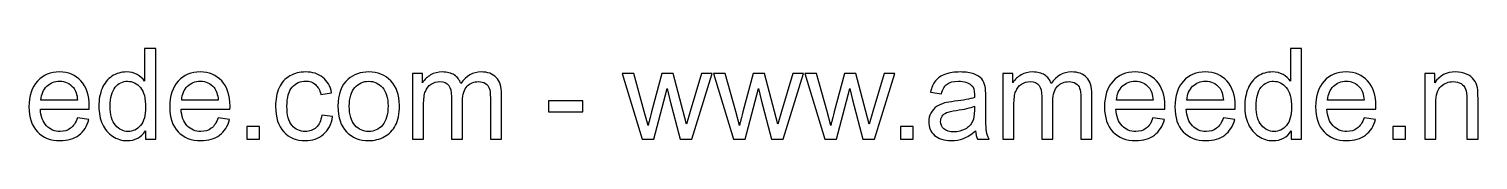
# Model space of a CAD drawing. Header units: millimetres. Extents: x -632 to 502, y -268 to 447.
# Drawn here: x 208 to 304.9, y -268.3 to -262.1 of the extents above; entities that cross this region are included whole.
import ezdxf

# ---------------------------------------------------------------- set-up
doc = ezdxf.new("R2010")
doc.units = ezdxf.units.MM
doc.header["$MEASUREMENT"] = 0
doc.layers.add('layer 1', color=7, linetype='Continuous')

msp = doc.modelspace()

# ---------------------------------------------------------------- linework, layer by layer
at = {"layer": 'layer 1', "color": 250}
for points, knots in [([(215.7435, -268.1644), (215.7435, -268.1644), (215.7435, -267.607), (215.7435, -267.607), (215.7435, -267.607), (215.4656, -268.0402), (215.0563, -268.2575), (214.5159, -268.2575), (214.5159, -268.2575), (214.1659, -268.2575), (213.8442, -268.1616), (213.5521, -267.9683), (213.5521, -267.9683), (213.2586, -267.7763), (213.0314, -267.5068), (212.8691, -267.1625), (212.8691, -267.1625), (212.7082, -266.8168), (212.6278, -266.4203), (212.6278, -265.9715), (212.6278, -265.9715), (212.6278, -265.5341), (212.7012, -265.1376), (212.8465, -264.7805), (212.8465, -264.7805), (212.9933, -264.4249), (213.212, -264.1512), (213.5041, -263.9621), (213.5041, -263.9621), (213.7948, -263.7716), (214.1222, -263.677), (214.482, -263.677), (214.482, -263.677), (214.7473, -263.677), (214.983, -263.7335), (215.189, -263.845), (215.189, -263.845), (215.395, -263.9565), (215.5629, -264.1032), (215.6927, -264.2824), (215.6927, -264.2824), (215.6927, -264.2824), (215.6927, -262.1022), (215.6927, -262.1022), (215.6927, -262.1022), (215.6927, -262.1022), (216.4378, -262.1022), (216.4378, -262.1022), (216.4378, -262.1022), (216.4378, -262.1022), (216.4378, -268.1644), (216.4378, -268.1644), (216.4378, -268.1644), (216.4378, -268.1644), (215.7435, -268.1644), (215.7435, -268.1644)], [0, 0, 0, 0, 0.0666667, 0.0666667, 0.0666667, 0.0666667, 0.1333333, 0.1333333, 0.1333333, 0.1333333, 0.2, 0.2, 0.2, 0.2, 0.2666667, 0.2666667, 0.2666667, 0.2666667, 0.3333333, 0.3333333, 0.3333333, 0.3333333, 0.4, 0.4, 0.4, 0.4, 0.4666667, 0.4666667, 0.4666667, 0.4666667, 0.5333333, 0.5333333, 0.5333333, 0.5333333, 0.6, 0.6, 0.6, 0.6, 0.6666667, 0.6666667, 0.6666667, 0.6666667, 0.7333333, 0.7333333, 0.7333333, 0.7333333, 0.8, 0.8, 0.8, 0.8, 0.8666667, 0.8666667, 0.8666667, 0.8666667, 1, 1, 1, 1]), ([(292.4406, -268.1644), (292.4406, -268.1644), (292.4406, -267.607), (292.4406, -267.607), (292.4406, -267.607), (292.1627, -268.0402), (291.7534, -268.2575), (291.213, -268.2575), (291.213, -268.2575), (290.863, -268.2575), (290.5413, -268.1616), (290.2492, -267.9683), (290.2492, -267.9683), (289.9557, -267.7763), (289.7285, -267.5068), (289.5662, -267.1625), (289.5662, -267.1625), (289.4053, -266.8168), (289.3249, -266.4203), (289.3249, -265.9715), (289.3249, -265.9715), (289.3249, -265.5341), (289.3983, -265.1376), (289.5436, -264.7805), (289.5436, -264.7805), (289.6904, -264.4249), (289.9091, -264.1512), (290.2012, -263.9621), (290.2012, -263.9621), (290.4919, -263.7716), (290.8193, -263.677), (291.1791, -263.677), (291.1791, -263.677), (291.4444, -263.677), (291.6801, -263.7335), (291.8861, -263.845), (291.8861, -263.845), (292.0921, -263.9565), (292.26, -264.1032), (292.3898, -264.2824), (292.3898, -264.2824), (292.3898, -264.2824), (292.3898, -262.1022), (292.3898, -262.1022), (292.3898, -262.1022), (292.3898, -262.1022), (293.1349, -262.1022), (293.1349, -262.1022), (293.1349, -262.1022), (293.1349, -262.1022), (293.1349, -268.1644), (293.1349, -268.1644), (293.1349, -268.1644), (293.1349, -268.1644), (292.4406, -268.1644), (292.4406, -268.1644)], [0, 0, 0, 0, 0.0666667, 0.0666667, 0.0666667, 0.0666667, 0.1333333, 0.1333333, 0.1333333, 0.1333333, 0.2, 0.2, 0.2, 0.2, 0.2666667, 0.2666667, 0.2666667, 0.2666667, 0.3333333, 0.3333333, 0.3333333, 0.3333333, 0.4, 0.4, 0.4, 0.4, 0.4666667, 0.4666667, 0.4666667, 0.4666667, 0.5333333, 0.5333333, 0.5333333, 0.5333333, 0.6, 0.6, 0.6, 0.6, 0.6666667, 0.6666667, 0.6666667, 0.6666667, 0.7333333, 0.7333333, 0.7333333, 0.7333333, 0.8, 0.8, 0.8, 0.8, 0.8666667, 0.8666667, 0.8666667, 0.8666667, 1, 1, 1, 1]), ([(211.1955, -266.742), (211.1955, -266.742), (211.966, -266.8436), (211.966, -266.8436), (211.966, -266.8436), (211.846, -267.2909), (211.6217, -267.6395), (211.2943, -267.8864), (211.2943, -267.8864), (210.9669, -268.1334), (210.5492, -268.2575), (210.0398, -268.2575), (210.0398, -268.2575), (209.3992, -268.2575), (208.8912, -268.06), (208.5158, -267.6649), (208.5158, -267.6649), (208.1404, -267.2712), (207.9528, -266.7166), (207.9528, -266.004), (207.9528, -266.004), (207.9528, -265.2674), (208.1419, -264.6945), (208.5214, -264.2881), (208.5214, -264.2881), (208.901, -263.8802), (209.3935, -263.677), (209.9989, -263.677), (209.9989, -263.677), (210.5845, -263.677), (211.0629, -263.876), (211.434, -264.2754), (211.434, -264.2754), (211.8051, -264.6747), (211.9914, -265.2363), (211.9914, -265.9602), (211.9914, -265.9602), (211.9914, -266.004), (211.99, -266.0703), (211.9872, -266.1578), (211.9872, -266.1578), (211.9872, -266.1578), (208.7148, -266.1578), (208.7148, -266.1578), (208.7148, -266.1578), (208.743, -266.639), (208.8785, -267.0087), (209.124, -267.2641), (209.124, -267.2641), (209.3681, -267.5195), (209.6743, -267.6479), (210.0398, -267.6479), (210.0398, -267.6479), (210.3122, -267.6479), (210.545, -267.576), (210.7369, -267.432), (210.7369, -267.432), (210.9302, -267.2881), (211.0826, -267.0581), (211.1955, -266.742)], [0, 0, 0, 0, 0.0625, 0.0625, 0.0625, 0.0625, 0.125, 0.125, 0.125, 0.125, 0.1875, 0.1875, 0.1875, 0.1875, 0.25, 0.25, 0.25, 0.25, 0.3125, 0.3125, 0.3125, 0.3125, 0.375, 0.375, 0.375, 0.375, 0.4375, 0.4375, 0.4375, 0.4375, 0.5, 0.5, 0.5, 0.5, 0.5625, 0.5625, 0.5625, 0.5625, 0.625, 0.625, 0.625, 0.625, 0.6875, 0.6875, 0.6875, 0.6875, 0.75, 0.75, 0.75, 0.75, 0.8125, 0.8125, 0.8125, 0.8125, 0.875, 0.875, 0.875, 0.875, 1, 1, 1, 1]), ([(220.6133, -266.742), (220.6133, -266.742), (221.3838, -266.8436), (221.3838, -266.8436), (221.3838, -266.8436), (221.2638, -267.2909), (221.0395, -267.6395), (220.7121, -267.8864), (220.7121, -267.8864), (220.3847, -268.1334), (219.967, -268.2575), (219.4576, -268.2575), (219.4576, -268.2575), (218.817, -268.2575), (218.309, -268.06), (217.9336, -267.6649), (217.9336, -267.6649), (217.5582, -267.2712), (217.3706, -266.7166), (217.3706, -266.004), (217.3706, -266.004), (217.3706, -265.2674), (217.5597, -264.6945), (217.9392, -264.2881), (217.9392, -264.2881), (218.3188, -263.8802), (218.8113, -263.677), (219.4167, -263.677), (219.4167, -263.677), (220.0023, -263.677), (220.4807, -263.876), (220.8518, -264.2754), (220.8518, -264.2754), (221.2229, -264.6747), (221.4092, -265.2363), (221.4092, -265.9602), (221.4092, -265.9602), (221.4092, -266.004), (221.4078, -266.0703), (221.405, -266.1578), (221.405, -266.1578), (221.405, -266.1578), (218.1326, -266.1578), (218.1326, -266.1578), (218.1326, -266.1578), (218.1608, -266.639), (218.2963, -267.0087), (218.5418, -267.2641), (218.5418, -267.2641), (218.7859, -267.5195), (219.0921, -267.6479), (219.4576, -267.6479), (219.4576, -267.6479), (219.73, -267.6479), (219.9628, -267.576), (220.1547, -267.432), (220.1547, -267.432), (220.348, -267.2881), (220.5004, -267.0581), (220.6133, -266.742)], [0, 0, 0, 0, 0.0625, 0.0625, 0.0625, 0.0625, 0.125, 0.125, 0.125, 0.125, 0.1875, 0.1875, 0.1875, 0.1875, 0.25, 0.25, 0.25, 0.25, 0.3125, 0.3125, 0.3125, 0.3125, 0.375, 0.375, 0.375, 0.375, 0.4375, 0.4375, 0.4375, 0.4375, 0.5, 0.5, 0.5, 0.5, 0.5625, 0.5625, 0.5625, 0.5625, 0.625, 0.625, 0.625, 0.625, 0.6875, 0.6875, 0.6875, 0.6875, 0.75, 0.75, 0.75, 0.75, 0.8125, 0.8125, 0.8125, 0.8125, 0.875, 0.875, 0.875, 0.875, 1, 1, 1, 1]), ([(227.5475, -266.5557), (227.5475, -266.5557), (228.2756, -266.6573), (228.2756, -266.6573), (228.2756, -266.6573), (228.1952, -267.1583), (227.992, -267.5492), (227.6632, -267.8328), (227.6632, -267.8328), (227.3344, -268.1164), (226.9294, -268.2575), (226.4511, -268.2575), (226.4511, -268.2575), (225.8514, -268.2575), (225.3687, -268.0614), (225.0047, -267.6691), (225.0047, -267.6691), (224.6392, -267.2768), (224.4572, -266.7152), (224.4572, -265.9842), (224.4572, -265.9842), (224.4572, -265.5101), (224.5362, -265.0966), (224.6928, -264.741), (224.6928, -264.741), (224.8495, -264.3868), (225.0879, -264.1201), (225.4097, -263.9438), (225.4097, -263.9438), (225.73, -263.7659), (226.0785, -263.677), (226.4567, -263.677), (226.4567, -263.677), (226.9323, -263.677), (227.3231, -263.797), (227.6251, -264.0383), (227.6251, -264.0383), (227.9285, -264.2796), (228.1232, -264.6225), (228.2079, -265.0656), (228.2079, -265.0656), (228.2079, -265.0656), (227.4882, -265.1757), (227.4882, -265.1757), (227.4882, -265.1757), (227.4191, -264.8807), (227.2977, -264.6592), (227.1214, -264.5096), (227.1214, -264.5096), (226.9464, -264.3614), (226.7347, -264.2867), (226.4864, -264.2867), (226.4864, -264.2867), (226.111, -264.2867), (225.8062, -264.4207), (225.5705, -264.6888), (225.5705, -264.6888), (225.3363, -264.9583), (225.2192, -265.3817), (225.2192, -265.9631), (225.2192, -265.9631), (225.2192, -266.5529), (225.3321, -266.9805), (225.5578, -267.2472), (225.5578, -267.2472), (225.785, -267.5139), (226.08, -267.6479), (226.4426, -267.6479), (226.4426, -267.6479), (226.7361, -267.6479), (226.9802, -267.559), (227.175, -267.3798), (227.175, -267.3798), (227.3711, -267.202), (227.4953, -266.9269), (227.5475, -266.5557)], [0, 0, 0, 0, 0.05, 0.05, 0.05, 0.05, 0.1, 0.1, 0.1, 0.1, 0.15, 0.15, 0.15, 0.15, 0.2, 0.2, 0.2, 0.2, 0.25, 0.25, 0.25, 0.25, 0.3, 0.3, 0.3, 0.3, 0.35, 0.35, 0.35, 0.35, 0.4, 0.4, 0.4, 0.4, 0.45, 0.45, 0.45, 0.45, 0.5, 0.5, 0.5, 0.5, 0.55, 0.55, 0.55, 0.55, 0.6, 0.6, 0.6, 0.6, 0.65, 0.65, 0.65, 0.65, 0.7, 0.7, 0.7, 0.7, 0.75, 0.75, 0.75, 0.75, 0.8, 0.8, 0.8, 0.8, 0.85, 0.85, 0.85, 0.85, 0.9, 0.9, 0.9, 0.9, 1, 1, 1, 1]), ([(228.6313, -265.9673), (228.6313, -265.1559), (228.8571, -264.5548), (229.31, -264.1639), (229.31, -264.1639), (229.6868, -263.8393), (230.1483, -263.677), (230.6915, -263.677), (230.6915, -263.677), (231.2941, -263.677), (231.788, -263.8746), (232.1718, -264.2697), (232.1718, -264.2697), (232.5542, -264.6634), (232.7461, -265.2095), (232.7461, -265.9052), (232.7461, -265.9052), (232.7461, -266.4696), (232.6615, -266.9127), (232.4921, -267.2359), (232.4921, -267.2359), (232.3228, -267.559), (232.0758, -267.8102), (231.7513, -267.9894), (231.7513, -267.9894), (231.4281, -268.1686), (231.0739, -268.2575), (230.6915, -268.2575), (230.6915, -268.2575), (230.0763, -268.2575), (229.5796, -268.0614), (229.2, -267.6677), (229.2, -267.6677), (228.8204, -267.274), (228.6313, -266.7067), (228.6313, -265.9673)], [0, 0, 0, 0, 0.1, 0.1, 0.1, 0.1, 0.2, 0.2, 0.2, 0.2, 0.3, 0.3, 0.3, 0.3, 0.4, 0.4, 0.4, 0.4, 0.5, 0.5, 0.5, 0.5, 0.6, 0.6, 0.6, 0.6, 0.7, 0.7, 0.7, 0.7, 0.8, 0.8, 0.8, 0.8, 1, 1, 1, 1]), ([(233.6196, -268.1644), (233.6196, -268.1644), (233.6196, -263.7702), (233.6196, -263.7702), (233.6196, -263.7702), (233.6196, -263.7702), (234.2885, -263.7702), (234.2885, -263.7702), (234.2885, -263.7702), (234.2885, -263.7702), (234.2885, -264.3911), (234.2885, -264.3911), (234.2885, -264.3911), (234.4253, -264.1766), (234.6088, -264.003), (234.8374, -263.8732), (234.8374, -263.8732), (235.066, -263.742), (235.3256, -263.677), (235.6177, -263.677), (235.6177, -263.677), (235.9423, -263.677), (236.209, -263.7448), (236.4164, -263.8788), (236.4164, -263.8788), (236.6239, -264.0143), (236.7706, -264.202), (236.8553, -264.4447), (236.8553, -264.4447), (237.2052, -263.9325), (237.6582, -263.677), (238.217, -263.677), (238.217, -263.677), (238.6545, -263.677), (238.9917, -263.797), (239.226, -264.0383), (239.226, -264.0383), (239.4616, -264.2796), (239.5802, -264.6507), (239.5802, -265.1517), (239.5802, -265.1517), (239.5802, -265.1517), (239.5802, -268.1644), (239.5802, -268.1644), (239.5802, -268.1644), (239.5802, -268.1644), (238.8351, -268.1644), (238.8351, -268.1644), (238.8351, -268.1644), (238.8351, -268.1644), (238.8351, -265.3986), (238.8351, -265.3986), (238.8351, -265.3986), (238.8351, -265.1023), (238.8097, -264.8878), (238.7617, -264.7566), (238.7617, -264.7566), (238.7137, -264.6253), (238.6262, -264.5209), (238.4978, -264.4405), (238.4978, -264.4405), (238.3708, -264.36), (238.2213, -264.3205), (238.0505, -264.3205), (238.0505, -264.3205), (237.7401, -264.3205), (237.4832, -264.4235), (237.2786, -264.6281), (237.2786, -264.6281), (237.074, -264.8342), (236.9724, -265.163), (236.9724, -265.6145), (236.9724, -265.6145), (236.9724, -265.6145), (236.9724, -268.1644), (236.9724, -268.1644), (236.9724, -268.1644), (236.9724, -268.1644), (236.2273, -268.1644), (236.2273, -268.1644), (236.2273, -268.1644), (236.2273, -268.1644), (236.2273, -265.3125), (236.2273, -265.3125), (236.2273, -265.3125), (236.2273, -264.9823), (236.1667, -264.734), (236.0453, -264.5689), (236.0453, -264.5689), (235.924, -264.4038), (235.725, -264.3205), (235.4498, -264.3205), (235.4498, -264.3205), (235.241, -264.3205), (235.0477, -264.3756), (234.8699, -264.4856), (234.8699, -264.4856), (234.6921, -264.5957), (234.5636, -264.7566), (234.4832, -264.9696), (234.4832, -264.9696), (234.4042, -265.1813), (234.3647, -265.4875), (234.3647, -265.8869), (234.3647, -265.8869), (234.3647, -265.8869), (234.3647, -268.1644), (234.3647, -268.1644), (234.3647, -268.1644), (234.3647, -268.1644), (233.6196, -268.1644), (233.6196, -268.1644)], [0, 0, 0, 0, 0.0344828, 0.0344828, 0.0344828, 0.0344828, 0.0689655, 0.0689655, 0.0689655, 0.0689655, 0.1034483, 0.1034483, 0.1034483, 0.1034483, 0.137931, 0.137931, 0.137931, 0.137931, 0.1724138, 0.1724138, 0.1724138, 0.1724138, 0.2068966, 0.2068966, 0.2068966, 0.2068966, 0.2413793, 0.2413793, 0.2413793, 0.2413793, 0.2758621, 0.2758621, 0.2758621, 0.2758621, 0.3103448, 0.3103448, 0.3103448, 0.3103448, 0.3448276, 0.3448276, 0.3448276, 0.3448276, 0.3793103, 0.3793103, 0.3793103, 0.3793103, 0.4137931, 0.4137931, 0.4137931, 0.4137931, 0.4482759, 0.4482759, 0.4482759, 0.4482759, 0.4827586, 0.4827586, 0.4827586, 0.4827586, 0.5172414, 0.5172414, 0.5172414, 0.5172414, 0.5517241, 0.5517241, 0.5517241, 0.5517241, 0.5862069, 0.5862069, 0.5862069, 0.5862069, 0.6206897, 0.6206897, 0.6206897, 0.6206897, 0.6551724, 0.6551724, 0.6551724, 0.6551724, 0.6896552, 0.6896552, 0.6896552, 0.6896552, 0.7241379, 0.7241379, 0.7241379, 0.7241379, 0.7586207, 0.7586207, 0.7586207, 0.7586207, 0.7931034, 0.7931034, 0.7931034, 0.7931034, 0.8275862, 0.8275862, 0.8275862, 0.8275862, 0.862069, 0.862069, 0.862069, 0.862069, 0.8965517, 0.8965517, 0.8965517, 0.8965517, 0.9310345, 0.9310345, 0.9310345, 0.9310345, 1, 1, 1, 1]), ([(248.9866, -268.1644), (248.9866, -268.1644), (247.6588, -263.7702), (247.6588, -263.7702), (247.6588, -263.7702), (247.6588, -263.7702), (248.4377, -263.7702), (248.4377, -263.7702), (248.4377, -263.7702), (248.4377, -263.7702), (249.139, -266.306), (249.139, -266.306), (249.139, -266.306), (249.139, -266.306), (249.3874, -267.25), (249.3874, -267.25), (249.3874, -267.25), (249.3973, -267.2034), (249.4735, -266.9015), (249.6146, -266.3441), (249.6146, -266.3441), (249.6146, -266.3441), (250.3103, -263.7702), (250.3103, -263.7702), (250.3103, -263.7702), (250.3103, -263.7702), (251.0737, -263.7702), (251.0737, -263.7702), (251.0737, -263.7702), (251.0737, -263.7702), (251.7355, -266.3215), (251.7355, -266.3215), (251.7355, -266.3215), (251.7355, -266.3215), (251.9514, -267.1583), (251.9514, -267.1583), (251.9514, -267.1583), (251.9514, -267.1583), (252.204, -266.3102), (252.204, -266.3102), (252.204, -266.3102), (252.204, -266.3102), (252.9632, -263.7702), (252.9632, -263.7702), (252.9632, -263.7702), (252.9632, -263.7702), (253.6871, -263.7702), (253.6871, -263.7702), (253.6871, -263.7702), (253.6871, -263.7702), (252.3084, -268.1644), (252.3084, -268.1644), (252.3084, -268.1644), (252.3084, -268.1644), (251.5379, -268.1644), (251.5379, -268.1644), (251.5379, -268.1644), (251.5379, -268.1644), (250.8408, -265.5355), (250.8408, -265.5355), (250.8408, -265.5355), (250.8408, -265.5355), (250.6644, -264.7834), (250.6644, -264.7834), (250.6644, -264.7834), (250.6644, -264.7834), (249.7754, -268.1644), (249.7754, -268.1644), (249.7754, -268.1644), (249.7754, -268.1644), (248.9866, -268.1644), (248.9866, -268.1644)], [0, 0, 0, 0, 0.0526316, 0.0526316, 0.0526316, 0.0526316, 0.1052632, 0.1052632, 0.1052632, 0.1052632, 0.1578947, 0.1578947, 0.1578947, 0.1578947, 0.2105263, 0.2105263, 0.2105263, 0.2105263, 0.2631579, 0.2631579, 0.2631579, 0.2631579, 0.3157895, 0.3157895, 0.3157895, 0.3157895, 0.3684211, 0.3684211, 0.3684211, 0.3684211, 0.4210526, 0.4210526, 0.4210526, 0.4210526, 0.4736842, 0.4736842, 0.4736842, 0.4736842, 0.5263158, 0.5263158, 0.5263158, 0.5263158, 0.5789474, 0.5789474, 0.5789474, 0.5789474, 0.6315789, 0.6315789, 0.6315789, 0.6315789, 0.6842105, 0.6842105, 0.6842105, 0.6842105, 0.7368421, 0.7368421, 0.7368421, 0.7368421, 0.7894737, 0.7894737, 0.7894737, 0.7894737, 0.8421053, 0.8421053, 0.8421053, 0.8421053, 0.8947368, 0.8947368, 0.8947368, 0.8947368, 1, 1, 1, 1]), ([(255.101, -268.1644), (255.101, -268.1644), (253.7732, -263.7702), (253.7732, -263.7702), (253.7732, -263.7702), (253.7732, -263.7702), (254.5521, -263.7702), (254.5521, -263.7702), (254.5521, -263.7702), (254.5521, -263.7702), (255.2534, -266.306), (255.2534, -266.306), (255.2534, -266.306), (255.2534, -266.306), (255.5018, -267.25), (255.5018, -267.25), (255.5018, -267.25), (255.5117, -267.2034), (255.5879, -266.9015), (255.729, -266.3441), (255.729, -266.3441), (255.729, -266.3441), (256.4247, -263.7702), (256.4247, -263.7702), (256.4247, -263.7702), (256.4247, -263.7702), (257.1881, -263.7702), (257.1881, -263.7702), (257.1881, -263.7702), (257.1881, -263.7702), (257.8499, -266.3215), (257.8499, -266.3215), (257.8499, -266.3215), (257.8499, -266.3215), (258.0658, -267.1583), (258.0658, -267.1583), (258.0658, -267.1583), (258.0658, -267.1583), (258.3184, -266.3102), (258.3184, -266.3102), (258.3184, -266.3102), (258.3184, -266.3102), (259.0776, -263.7702), (259.0776, -263.7702), (259.0776, -263.7702), (259.0776, -263.7702), (259.8015, -263.7702), (259.8015, -263.7702), (259.8015, -263.7702), (259.8015, -263.7702), (258.4228, -268.1644), (258.4228, -268.1644), (258.4228, -268.1644), (258.4228, -268.1644), (257.6523, -268.1644), (257.6523, -268.1644), (257.6523, -268.1644), (257.6523, -268.1644), (256.9552, -265.5355), (256.9552, -265.5355), (256.9552, -265.5355), (256.9552, -265.5355), (256.7788, -264.7834), (256.7788, -264.7834), (256.7788, -264.7834), (256.7788, -264.7834), (255.8898, -268.1644), (255.8898, -268.1644), (255.8898, -268.1644), (255.8898, -268.1644), (255.101, -268.1644), (255.101, -268.1644)], [0, 0, 0, 0, 0.0526316, 0.0526316, 0.0526316, 0.0526316, 0.1052632, 0.1052632, 0.1052632, 0.1052632, 0.1578947, 0.1578947, 0.1578947, 0.1578947, 0.2105263, 0.2105263, 0.2105263, 0.2105263, 0.2631579, 0.2631579, 0.2631579, 0.2631579, 0.3157895, 0.3157895, 0.3157895, 0.3157895, 0.3684211, 0.3684211, 0.3684211, 0.3684211, 0.4210526, 0.4210526, 0.4210526, 0.4210526, 0.4736842, 0.4736842, 0.4736842, 0.4736842, 0.5263158, 0.5263158, 0.5263158, 0.5263158, 0.5789474, 0.5789474, 0.5789474, 0.5789474, 0.6315789, 0.6315789, 0.6315789, 0.6315789, 0.6842105, 0.6842105, 0.6842105, 0.6842105, 0.7368421, 0.7368421, 0.7368421, 0.7368421, 0.7894737, 0.7894737, 0.7894737, 0.7894737, 0.8421053, 0.8421053, 0.8421053, 0.8421053, 0.8947368, 0.8947368, 0.8947368, 0.8947368, 1, 1, 1, 1]), ([(261.2154, -268.1644), (261.2154, -268.1644), (259.8876, -263.7702), (259.8876, -263.7702), (259.8876, -263.7702), (259.8876, -263.7702), (260.6665, -263.7702), (260.6665, -263.7702), (260.6665, -263.7702), (260.6665, -263.7702), (261.3678, -266.306), (261.3678, -266.306), (261.3678, -266.306), (261.3678, -266.306), (261.6162, -267.25), (261.6162, -267.25), (261.6162, -267.25), (261.6261, -267.2034), (261.7023, -266.9015), (261.8434, -266.3441), (261.8434, -266.3441), (261.8434, -266.3441), (262.5391, -263.7702), (262.5391, -263.7702), (262.5391, -263.7702), (262.5391, -263.7702), (263.3025, -263.7702), (263.3025, -263.7702), (263.3025, -263.7702), (263.3025, -263.7702), (263.9643, -266.3215), (263.9643, -266.3215), (263.9643, -266.3215), (263.9643, -266.3215), (264.1802, -267.1583), (264.1802, -267.1583), (264.1802, -267.1583), (264.1802, -267.1583), (264.4328, -266.3102), (264.4328, -266.3102), (264.4328, -266.3102), (264.4328, -266.3102), (265.192, -263.7702), (265.192, -263.7702), (265.192, -263.7702), (265.192, -263.7702), (265.9159, -263.7702), (265.9159, -263.7702), (265.9159, -263.7702), (265.9159, -263.7702), (264.5372, -268.1644), (264.5372, -268.1644), (264.5372, -268.1644), (264.5372, -268.1644), (263.7667, -268.1644), (263.7667, -268.1644), (263.7667, -268.1644), (263.7667, -268.1644), (263.0696, -265.5355), (263.0696, -265.5355), (263.0696, -265.5355), (263.0696, -265.5355), (262.8932, -264.7834), (262.8932, -264.7834), (262.8932, -264.7834), (262.8932, -264.7834), (262.0042, -268.1644), (262.0042, -268.1644), (262.0042, -268.1644), (262.0042, -268.1644), (261.2154, -268.1644), (261.2154, -268.1644)], [0, 0, 0, 0, 0.0526316, 0.0526316, 0.0526316, 0.0526316, 0.1052632, 0.1052632, 0.1052632, 0.1052632, 0.1578947, 0.1578947, 0.1578947, 0.1578947, 0.2105263, 0.2105263, 0.2105263, 0.2105263, 0.2631579, 0.2631579, 0.2631579, 0.2631579, 0.3157895, 0.3157895, 0.3157895, 0.3157895, 0.3684211, 0.3684211, 0.3684211, 0.3684211, 0.4210526, 0.4210526, 0.4210526, 0.4210526, 0.4736842, 0.4736842, 0.4736842, 0.4736842, 0.5263158, 0.5263158, 0.5263158, 0.5263158, 0.5789474, 0.5789474, 0.5789474, 0.5789474, 0.6315789, 0.6315789, 0.6315789, 0.6315789, 0.6842105, 0.6842105, 0.6842105, 0.6842105, 0.7368421, 0.7368421, 0.7368421, 0.7368421, 0.7894737, 0.7894737, 0.7894737, 0.7894737, 0.8421053, 0.8421053, 0.8421053, 0.8421053, 0.8947368, 0.8947368, 0.8947368, 0.8947368, 1, 1, 1, 1]), ([(271.295, -267.6141), (271.0184, -267.8497), (270.7517, -268.0148), (270.4963, -268.1122), (270.4963, -268.1122), (270.2409, -268.2096), (269.9672, -268.2575), (269.6736, -268.2575), (269.6736, -268.2575), (269.191, -268.2575), (268.8199, -268.1404), (268.5603, -267.9048), (268.5603, -267.9048), (268.3006, -267.6705), (268.1708, -267.3699), (268.1708, -267.0045), (268.1708, -267.0045), (268.1708, -266.79), (268.2202, -266.5938), (268.3176, -266.416), (268.3176, -266.416), (268.4163, -266.2382), (268.5447, -266.0971), (268.7028, -265.9899), (268.7028, -265.9899), (268.8622, -265.8826), (269.04, -265.8008), (269.239, -265.7457), (269.239, -265.7457), (269.3858, -265.7076), (269.6073, -265.671), (269.9022, -265.6343), (269.9022, -265.6343), (270.5034, -265.5637), (270.9479, -265.4776), (271.2315, -265.3789), (271.2315, -265.3789), (271.2343, -265.2773), (271.2357, -265.2123), (271.2357, -265.1855), (271.2357, -265.1855), (271.2357, -264.8836), (271.1652, -264.6705), (271.0241, -264.5463), (271.0241, -264.5463), (270.8336, -264.3784), (270.5499, -264.2951), (270.1746, -264.2951), (270.1746, -264.2951), (269.8232, -264.2951), (269.5636, -264.3572), (269.3971, -264.48), (269.3971, -264.48), (269.2291, -264.6027), (269.1064, -264.8201), (269.0259, -265.1333), (269.0259, -265.1333), (269.0259, -265.1333), (268.2978, -265.0317), (268.2978, -265.0317), (268.2978, -265.0317), (268.3641, -264.7199), (268.4728, -264.4673), (268.6252, -264.2754), (268.6252, -264.2754), (268.7776, -264.0835), (268.9977, -263.9367), (269.2856, -263.8323), (269.2856, -263.8323), (269.572, -263.7293), (269.9065, -263.677), (270.2847, -263.677), (270.2847, -263.677), (270.66, -263.677), (270.9662, -263.7208), (271.2019, -263.8097), (271.2019, -263.8097), (271.4361, -263.8986), (271.6097, -264.0087), (271.7198, -264.1427), (271.7198, -264.1427), (271.8298, -264.2768), (271.9074, -264.4461), (271.9526, -264.6507), (271.9526, -264.6507), (271.9766, -264.7777), (271.9893, -265.0063), (271.9893, -265.3351), (271.9893, -265.3351), (271.9893, -265.3351), (271.9893, -266.3229), (271.9893, -266.3229), (271.9893, -266.3229), (271.9893, -267.0129), (272.0048, -267.449), (272.0358, -267.6338), (272.0358, -267.6338), (272.0655, -267.8187), (272.1276, -267.9951), (272.2179, -268.1644), (272.2179, -268.1644), (272.2179, -268.1644), (271.4389, -268.1644), (271.4389, -268.1644), (271.4389, -268.1644), (271.3642, -268.0078), (271.3162, -267.8243), (271.295, -267.6141)], [0, 0, 0, 0, 0.0357143, 0.0357143, 0.0357143, 0.0357143, 0.0714286, 0.0714286, 0.0714286, 0.0714286, 0.1071429, 0.1071429, 0.1071429, 0.1071429, 0.1428571, 0.1428571, 0.1428571, 0.1428571, 0.1785714, 0.1785714, 0.1785714, 0.1785714, 0.2142857, 0.2142857, 0.2142857, 0.2142857, 0.25, 0.25, 0.25, 0.25, 0.2857143, 0.2857143, 0.2857143, 0.2857143, 0.3214286, 0.3214286, 0.3214286, 0.3214286, 0.3571429, 0.3571429, 0.3571429, 0.3571429, 0.3928571, 0.3928571, 0.3928571, 0.3928571, 0.4285714, 0.4285714, 0.4285714, 0.4285714, 0.4642857, 0.4642857, 0.4642857, 0.4642857, 0.5, 0.5, 0.5, 0.5, 0.5357143, 0.5357143, 0.5357143, 0.5357143, 0.5714286, 0.5714286, 0.5714286, 0.5714286, 0.6071429, 0.6071429, 0.6071429, 0.6071429, 0.6428571, 0.6428571, 0.6428571, 0.6428571, 0.6785714, 0.6785714, 0.6785714, 0.6785714, 0.7142857, 0.7142857, 0.7142857, 0.7142857, 0.75, 0.75, 0.75, 0.75, 0.7857143, 0.7857143, 0.7857143, 0.7857143, 0.8214286, 0.8214286, 0.8214286, 0.8214286, 0.8571429, 0.8571429, 0.8571429, 0.8571429, 0.8928571, 0.8928571, 0.8928571, 0.8928571, 0.9285714, 0.9285714, 0.9285714, 0.9285714, 1, 1, 1, 1]), ([(273.1337, -268.1644), (273.1337, -268.1644), (273.1337, -263.7702), (273.1337, -263.7702), (273.1337, -263.7702), (273.1337, -263.7702), (273.8026, -263.7702), (273.8026, -263.7702), (273.8026, -263.7702), (273.8026, -263.7702), (273.8026, -264.3911), (273.8026, -264.3911), (273.8026, -264.3911), (273.9394, -264.1766), (274.1229, -264.003), (274.3515, -263.8732), (274.3515, -263.8732), (274.5801, -263.742), (274.8397, -263.677), (275.1318, -263.677), (275.1318, -263.677), (275.4564, -263.677), (275.7231, -263.7448), (275.9305, -263.8788), (275.9305, -263.8788), (276.138, -264.0143), (276.2847, -264.202), (276.3694, -264.4447), (276.3694, -264.4447), (276.7193, -263.9325), (277.1723, -263.677), (277.7311, -263.677), (277.7311, -263.677), (278.1686, -263.677), (278.5058, -263.797), (278.7401, -264.0383), (278.7401, -264.0383), (278.9757, -264.2796), (279.0943, -264.6507), (279.0943, -265.1517), (279.0943, -265.1517), (279.0943, -265.1517), (279.0943, -268.1644), (279.0943, -268.1644), (279.0943, -268.1644), (279.0943, -268.1644), (278.3492, -268.1644), (278.3492, -268.1644), (278.3492, -268.1644), (278.3492, -268.1644), (278.3492, -265.3986), (278.3492, -265.3986), (278.3492, -265.3986), (278.3492, -265.1023), (278.3238, -264.8878), (278.2758, -264.7566), (278.2758, -264.7566), (278.2278, -264.6253), (278.1403, -264.5209), (278.0119, -264.4405), (278.0119, -264.4405), (277.8849, -264.36), (277.7354, -264.3205), (277.5646, -264.3205), (277.5646, -264.3205), (277.2542, -264.3205), (276.9973, -264.4235), (276.7927, -264.6281), (276.7927, -264.6281), (276.5881, -264.8342), (276.4865, -265.163), (276.4865, -265.6145), (276.4865, -265.6145), (276.4865, -265.6145), (276.4865, -268.1644), (276.4865, -268.1644), (276.4865, -268.1644), (276.4865, -268.1644), (275.7414, -268.1644), (275.7414, -268.1644), (275.7414, -268.1644), (275.7414, -268.1644), (275.7414, -265.3125), (275.7414, -265.3125), (275.7414, -265.3125), (275.7414, -264.9823), (275.6808, -264.734), (275.5594, -264.5689), (275.5594, -264.5689), (275.4381, -264.4038), (275.2391, -264.3205), (274.9639, -264.3205), (274.9639, -264.3205), (274.7551, -264.3205), (274.5618, -264.3756), (274.384, -264.4856), (274.384, -264.4856), (274.2062, -264.5957), (274.0777, -264.7566), (273.9973, -264.9696), (273.9973, -264.9696), (273.9183, -265.1813), (273.8788, -265.4875), (273.8788, -265.8869), (273.8788, -265.8869), (273.8788, -265.8869), (273.8788, -268.1644), (273.8788, -268.1644), (273.8788, -268.1644), (273.8788, -268.1644), (273.1337, -268.1644), (273.1337, -268.1644)], [0, 0, 0, 0, 0.0344828, 0.0344828, 0.0344828, 0.0344828, 0.0689655, 0.0689655, 0.0689655, 0.0689655, 0.1034483, 0.1034483, 0.1034483, 0.1034483, 0.137931, 0.137931, 0.137931, 0.137931, 0.1724138, 0.1724138, 0.1724138, 0.1724138, 0.2068966, 0.2068966, 0.2068966, 0.2068966, 0.2413793, 0.2413793, 0.2413793, 0.2413793, 0.2758621, 0.2758621, 0.2758621, 0.2758621, 0.3103448, 0.3103448, 0.3103448, 0.3103448, 0.3448276, 0.3448276, 0.3448276, 0.3448276, 0.3793103, 0.3793103, 0.3793103, 0.3793103, 0.4137931, 0.4137931, 0.4137931, 0.4137931, 0.4482759, 0.4482759, 0.4482759, 0.4482759, 0.4827586, 0.4827586, 0.4827586, 0.4827586, 0.5172414, 0.5172414, 0.5172414, 0.5172414, 0.5517241, 0.5517241, 0.5517241, 0.5517241, 0.5862069, 0.5862069, 0.5862069, 0.5862069, 0.6206897, 0.6206897, 0.6206897, 0.6206897, 0.6551724, 0.6551724, 0.6551724, 0.6551724, 0.6896552, 0.6896552, 0.6896552, 0.6896552, 0.7241379, 0.7241379, 0.7241379, 0.7241379, 0.7586207, 0.7586207, 0.7586207, 0.7586207, 0.7931034, 0.7931034, 0.7931034, 0.7931034, 0.8275862, 0.8275862, 0.8275862, 0.8275862, 0.862069, 0.862069, 0.862069, 0.862069, 0.8965517, 0.8965517, 0.8965517, 0.8965517, 0.9310345, 0.9310345, 0.9310345, 0.9310345, 1, 1, 1, 1]), ([(283.1837, -266.742), (283.1837, -266.742), (283.9542, -266.8436), (283.9542, -266.8436), (283.9542, -266.8436), (283.8342, -267.2909), (283.6099, -267.6395), (283.2825, -267.8864), (283.2825, -267.8864), (282.9551, -268.1334), (282.5374, -268.2575), (282.028, -268.2575), (282.028, -268.2575), (281.3874, -268.2575), (280.8794, -268.06), (280.504, -267.6649), (280.504, -267.6649), (280.1286, -267.2712), (279.941, -266.7166), (279.941, -266.004), (279.941, -266.004), (279.941, -265.2674), (280.1301, -264.6945), (280.5096, -264.2881), (280.5096, -264.2881), (280.8892, -263.8802), (281.3817, -263.677), (281.9871, -263.677), (281.9871, -263.677), (282.5727, -263.677), (283.0511, -263.876), (283.4222, -264.2754), (283.4222, -264.2754), (283.7933, -264.6747), (283.9796, -265.2363), (283.9796, -265.9602), (283.9796, -265.9602), (283.9796, -266.004), (283.9782, -266.0703), (283.9754, -266.1578), (283.9754, -266.1578), (283.9754, -266.1578), (280.703, -266.1578), (280.703, -266.1578), (280.703, -266.1578), (280.7312, -266.639), (280.8667, -267.0087), (281.1122, -267.2641), (281.1122, -267.2641), (281.3563, -267.5195), (281.6625, -267.6479), (282.028, -267.6479), (282.028, -267.6479), (282.3004, -267.6479), (282.5332, -267.576), (282.7251, -267.432), (282.7251, -267.432), (282.9184, -267.2881), (283.0708, -267.0581), (283.1837, -266.742)], [0, 0, 0, 0, 0.0625, 0.0625, 0.0625, 0.0625, 0.125, 0.125, 0.125, 0.125, 0.1875, 0.1875, 0.1875, 0.1875, 0.25, 0.25, 0.25, 0.25, 0.3125, 0.3125, 0.3125, 0.3125, 0.375, 0.375, 0.375, 0.375, 0.4375, 0.4375, 0.4375, 0.4375, 0.5, 0.5, 0.5, 0.5, 0.5625, 0.5625, 0.5625, 0.5625, 0.625, 0.625, 0.625, 0.625, 0.6875, 0.6875, 0.6875, 0.6875, 0.75, 0.75, 0.75, 0.75, 0.8125, 0.8125, 0.8125, 0.8125, 0.875, 0.875, 0.875, 0.875, 1, 1, 1, 1]), ([(287.8926, -266.742), (287.8926, -266.742), (288.6631, -266.8436), (288.6631, -266.8436), (288.6631, -266.8436), (288.5431, -267.2909), (288.3188, -267.6395), (287.9914, -267.8864), (287.9914, -267.8864), (287.664, -268.1334), (287.2463, -268.2575), (286.7369, -268.2575), (286.7369, -268.2575), (286.0963, -268.2575), (285.5883, -268.06), (285.2129, -267.6649), (285.2129, -267.6649), (284.8375, -267.2712), (284.6499, -266.7166), (284.6499, -266.004), (284.6499, -266.004), (284.6499, -265.2674), (284.839, -264.6945), (285.2185, -264.2881), (285.2185, -264.2881), (285.5981, -263.8802), (286.0906, -263.677), (286.696, -263.677), (286.696, -263.677), (287.2816, -263.677), (287.76, -263.876), (288.1311, -264.2754), (288.1311, -264.2754), (288.5022, -264.6747), (288.6885, -265.2363), (288.6885, -265.9602), (288.6885, -265.9602), (288.6885, -266.004), (288.6871, -266.0703), (288.6843, -266.1578), (288.6843, -266.1578), (288.6843, -266.1578), (285.4119, -266.1578), (285.4119, -266.1578), (285.4119, -266.1578), (285.4401, -266.639), (285.5756, -267.0087), (285.8211, -267.2641), (285.8211, -267.2641), (286.0652, -267.5195), (286.3714, -267.6479), (286.7369, -267.6479), (286.7369, -267.6479), (287.0093, -267.6479), (287.2421, -267.576), (287.434, -267.432), (287.434, -267.432), (287.6273, -267.2881), (287.7797, -267.0581), (287.8926, -266.742)], [0, 0, 0, 0, 0.0625, 0.0625, 0.0625, 0.0625, 0.125, 0.125, 0.125, 0.125, 0.1875, 0.1875, 0.1875, 0.1875, 0.25, 0.25, 0.25, 0.25, 0.3125, 0.3125, 0.3125, 0.3125, 0.375, 0.375, 0.375, 0.375, 0.4375, 0.4375, 0.4375, 0.4375, 0.5, 0.5, 0.5, 0.5, 0.5625, 0.5625, 0.5625, 0.5625, 0.625, 0.625, 0.625, 0.625, 0.6875, 0.6875, 0.6875, 0.6875, 0.75, 0.75, 0.75, 0.75, 0.8125, 0.8125, 0.8125, 0.8125, 0.875, 0.875, 0.875, 0.875, 1, 1, 1, 1]), ([(297.3104, -266.742), (297.3104, -266.742), (298.0809, -266.8436), (298.0809, -266.8436), (298.0809, -266.8436), (297.9609, -267.2909), (297.7366, -267.6395), (297.4092, -267.8864), (297.4092, -267.8864), (297.0818, -268.1334), (296.6641, -268.2575), (296.1547, -268.2575), (296.1547, -268.2575), (295.5141, -268.2575), (295.0061, -268.06), (294.6307, -267.6649), (294.6307, -267.6649), (294.2553, -267.2712), (294.0677, -266.7166), (294.0677, -266.004), (294.0677, -266.004), (294.0677, -265.2674), (294.2568, -264.6945), (294.6363, -264.2881), (294.6363, -264.2881), (295.0159, -263.8802), (295.5084, -263.677), (296.1138, -263.677), (296.1138, -263.677), (296.6994, -263.677), (297.1778, -263.876), (297.5489, -264.2754), (297.5489, -264.2754), (297.92, -264.6747), (298.1063, -265.2363), (298.1063, -265.9602), (298.1063, -265.9602), (298.1063, -266.004), (298.1049, -266.0703), (298.1021, -266.1578), (298.1021, -266.1578), (298.1021, -266.1578), (294.8297, -266.1578), (294.8297, -266.1578), (294.8297, -266.1578), (294.8579, -266.639), (294.9934, -267.0087), (295.2389, -267.2641), (295.2389, -267.2641), (295.483, -267.5195), (295.7892, -267.6479), (296.1547, -267.6479), (296.1547, -267.6479), (296.4271, -267.6479), (296.6599, -267.576), (296.8518, -267.432), (296.8518, -267.432), (297.0451, -267.2881), (297.1975, -267.0581), (297.3104, -266.742)], [0, 0, 0, 0, 0.0625, 0.0625, 0.0625, 0.0625, 0.125, 0.125, 0.125, 0.125, 0.1875, 0.1875, 0.1875, 0.1875, 0.25, 0.25, 0.25, 0.25, 0.3125, 0.3125, 0.3125, 0.3125, 0.375, 0.375, 0.375, 0.375, 0.4375, 0.4375, 0.4375, 0.4375, 0.5, 0.5, 0.5, 0.5, 0.5625, 0.5625, 0.5625, 0.5625, 0.625, 0.625, 0.625, 0.625, 0.6875, 0.6875, 0.6875, 0.6875, 0.75, 0.75, 0.75, 0.75, 0.8125, 0.8125, 0.8125, 0.8125, 0.875, 0.875, 0.875, 0.875, 1, 1, 1, 1]), ([(301.3744, -268.1644), (301.3744, -268.1644), (301.3744, -263.7702), (301.3744, -263.7702), (301.3744, -263.7702), (301.3744, -263.7702), (302.0433, -263.7702), (302.0433, -263.7702), (302.0433, -263.7702), (302.0433, -263.7702), (302.0433, -264.3939), (302.0433, -264.3939), (302.0433, -264.3939), (302.365, -263.9155), (302.8307, -263.677), (303.4389, -263.677), (303.4389, -263.677), (303.7042, -263.677), (303.9469, -263.725), (304.1684, -263.8196), (304.1684, -263.8196), (304.39, -263.9141), (304.5565, -264.0397), (304.6665, -264.1935), (304.6665, -264.1935), (304.7766, -264.3473), (304.8542, -264.5308), (304.898, -264.7424), (304.898, -264.7424), (304.9248, -264.8807), (304.9389, -265.122), (304.9389, -265.4663), (304.9389, -265.4663), (304.9389, -265.4663), (304.9389, -268.1644), (304.9389, -268.1644), (304.9389, -268.1644), (304.9389, -268.1644), (304.1938, -268.1644), (304.1938, -268.1644), (304.1938, -268.1644), (304.1938, -268.1644), (304.1938, -265.4946), (304.1938, -265.4946), (304.1938, -265.4946), (304.1938, -265.1912), (304.1656, -264.964), (304.1077, -264.8144), (304.1077, -264.8144), (304.0499, -264.6648), (303.9469, -264.5449), (303.8001, -264.4546), (303.8001, -264.4546), (303.6534, -264.3657), (303.4798, -264.3205), (303.2822, -264.3205), (303.2822, -264.3205), (302.9661, -264.3205), (302.6938, -264.4207), (302.4638, -264.6225), (302.4638, -264.6225), (302.2338, -264.8229), (302.1195, -265.2053), (302.1195, -265.7669), (302.1195, -265.7669), (302.1195, -265.7669), (302.1195, -268.1644), (302.1195, -268.1644), (302.1195, -268.1644), (302.1195, -268.1644), (301.3744, -268.1644), (301.3744, -268.1644)], [0, 0, 0, 0, 0.0526316, 0.0526316, 0.0526316, 0.0526316, 0.1052632, 0.1052632, 0.1052632, 0.1052632, 0.1578947, 0.1578947, 0.1578947, 0.1578947, 0.2105263, 0.2105263, 0.2105263, 0.2105263, 0.2631579, 0.2631579, 0.2631579, 0.2631579, 0.3157895, 0.3157895, 0.3157895, 0.3157895, 0.3684211, 0.3684211, 0.3684211, 0.3684211, 0.4210526, 0.4210526, 0.4210526, 0.4210526, 0.4736842, 0.4736842, 0.4736842, 0.4736842, 0.5263158, 0.5263158, 0.5263158, 0.5263158, 0.5789474, 0.5789474, 0.5789474, 0.5789474, 0.6315789, 0.6315789, 0.6315789, 0.6315789, 0.6842105, 0.6842105, 0.6842105, 0.6842105, 0.7368421, 0.7368421, 0.7368421, 0.7368421, 0.7894737, 0.7894737, 0.7894737, 0.7894737, 0.8421053, 0.8421053, 0.8421053, 0.8421053, 0.8947368, 0.8947368, 0.8947368, 0.8947368, 1, 1, 1, 1]), ([(208.7571, -265.5482), (208.7571, -265.5482), (211.204, -265.5482), (211.204, -265.5482), (211.204, -265.5482), (211.1715, -265.1785), (211.077, -264.9019), (210.9232, -264.717), (210.9232, -264.717), (210.6875, -264.4306), (210.3799, -264.2867), (210.0031, -264.2867), (210.0031, -264.2867), (209.6616, -264.2867), (209.3752, -264.401), (209.1423, -264.6296), (209.1423, -264.6296), (208.9109, -264.8582), (208.7825, -265.1644), (208.7571, -265.5482)], [0, 0, 0, 0, 0.1666667, 0.1666667, 0.1666667, 0.1666667, 0.3333333, 0.3333333, 0.3333333, 0.3333333, 0.5, 0.5, 0.5, 0.5, 0.6666667, 0.6666667, 0.6666667, 0.6666667, 1, 1, 1, 1]), ([(213.3898, -265.9729), (213.3898, -266.5346), (213.5083, -266.9537), (213.7468, -267.2317), (213.7468, -267.2317), (213.9839, -267.5096), (214.2647, -267.6479), (214.5878, -267.6479), (214.5878, -267.6479), (214.9138, -267.6479), (215.1904, -267.5153), (215.419, -267.25), (215.419, -267.25), (215.6462, -266.9847), (215.7605, -266.5797), (215.7605, -266.035), (215.7605, -266.035), (215.7605, -265.4367), (215.6448, -264.9964), (215.4119, -264.7156), (215.4119, -264.7156), (215.1805, -264.4348), (214.8941, -264.2951), (214.554, -264.2951), (214.554, -264.2951), (214.2224, -264.2951), (213.9458, -264.4292), (213.7228, -264.6987), (213.7228, -264.6987), (213.5013, -264.9682), (213.3898, -265.393), (213.3898, -265.9729)], [0, 0, 0, 0, 0.1111111, 0.1111111, 0.1111111, 0.1111111, 0.2222222, 0.2222222, 0.2222222, 0.2222222, 0.3333333, 0.3333333, 0.3333333, 0.3333333, 0.4444444, 0.4444444, 0.4444444, 0.4444444, 0.5555556, 0.5555556, 0.5555556, 0.5555556, 0.6666667, 0.6666667, 0.6666667, 0.6666667, 0.7777778, 0.7777778, 0.7777778, 0.7777778, 1, 1, 1, 1]), ([(218.1749, -265.5482), (218.1749, -265.5482), (220.6218, -265.5482), (220.6218, -265.5482), (220.6218, -265.5482), (220.5893, -265.1785), (220.4948, -264.9019), (220.341, -264.717), (220.341, -264.717), (220.1053, -264.4306), (219.7977, -264.2867), (219.4209, -264.2867), (219.4209, -264.2867), (219.0794, -264.2867), (218.793, -264.401), (218.5601, -264.6296), (218.5601, -264.6296), (218.3287, -264.8582), (218.2003, -265.1644), (218.1749, -265.5482)], [0, 0, 0, 0, 0.1666667, 0.1666667, 0.1666667, 0.1666667, 0.3333333, 0.3333333, 0.3333333, 0.3333333, 0.5, 0.5, 0.5, 0.5, 0.6666667, 0.6666667, 0.6666667, 0.6666667, 1, 1, 1, 1]), ([(229.3933, -265.9687), (229.3933, -266.5303), (229.5161, -266.9508), (229.7616, -267.2288), (229.7616, -267.2288), (230.0086, -267.5082), (230.3176, -267.6479), (230.6915, -267.6479), (230.6915, -267.6479), (231.0612, -267.6479), (231.3689, -267.5082), (231.6158, -267.2274), (231.6158, -267.2274), (231.8613, -266.9466), (231.9841, -266.519), (231.9841, -265.9447), (231.9841, -265.9447), (231.9841, -265.4028), (231.8599, -264.9922), (231.613, -264.7142), (231.613, -264.7142), (231.366, -264.4348), (231.0584, -264.2951), (230.6915, -264.2951), (230.6915, -264.2951), (230.3176, -264.2951), (230.0086, -264.4334), (229.7616, -264.7114), (229.7616, -264.7114), (229.5161, -264.9894), (229.3933, -265.4085), (229.3933, -265.9687)], [0, 0, 0, 0, 0.1111111, 0.1111111, 0.1111111, 0.1111111, 0.2222222, 0.2222222, 0.2222222, 0.2222222, 0.3333333, 0.3333333, 0.3333333, 0.3333333, 0.4444444, 0.4444444, 0.4444444, 0.4444444, 0.5555556, 0.5555556, 0.5555556, 0.5555556, 0.6666667, 0.6666667, 0.6666667, 0.6666667, 0.7777778, 0.7777778, 0.7777778, 0.7777778, 1, 1, 1, 1]), ([(280.7453, -265.5482), (280.7453, -265.5482), (283.1922, -265.5482), (283.1922, -265.5482), (283.1922, -265.5482), (283.1597, -265.1785), (283.0652, -264.9019), (282.9114, -264.717), (282.9114, -264.717), (282.6757, -264.4306), (282.3681, -264.2867), (281.9913, -264.2867), (281.9913, -264.2867), (281.6498, -264.2867), (281.3634, -264.401), (281.1305, -264.6296), (281.1305, -264.6296), (280.8991, -264.8582), (280.7707, -265.1644), (280.7453, -265.5482)], [0, 0, 0, 0, 0.1666667, 0.1666667, 0.1666667, 0.1666667, 0.3333333, 0.3333333, 0.3333333, 0.3333333, 0.5, 0.5, 0.5, 0.5, 0.6666667, 0.6666667, 0.6666667, 0.6666667, 1, 1, 1, 1]), ([(285.4542, -265.5482), (285.4542, -265.5482), (287.9011, -265.5482), (287.9011, -265.5482), (287.9011, -265.5482), (287.8686, -265.1785), (287.7741, -264.9019), (287.6203, -264.717), (287.6203, -264.717), (287.3846, -264.4306), (287.077, -264.2867), (286.7002, -264.2867), (286.7002, -264.2867), (286.3587, -264.2867), (286.0723, -264.401), (285.8394, -264.6296), (285.8394, -264.6296), (285.608, -264.8582), (285.4796, -265.1644), (285.4542, -265.5482)], [0, 0, 0, 0, 0.1666667, 0.1666667, 0.1666667, 0.1666667, 0.3333333, 0.3333333, 0.3333333, 0.3333333, 0.5, 0.5, 0.5, 0.5, 0.6666667, 0.6666667, 0.6666667, 0.6666667, 1, 1, 1, 1]), ([(290.0869, -265.9729), (290.0869, -266.5346), (290.2054, -266.9537), (290.4439, -267.2317), (290.4439, -267.2317), (290.681, -267.5096), (290.9618, -267.6479), (291.2849, -267.6479), (291.2849, -267.6479), (291.6109, -267.6479), (291.8875, -267.5153), (292.1161, -267.25), (292.1161, -267.25), (292.3433, -266.9847), (292.4576, -266.5797), (292.4576, -266.035), (292.4576, -266.035), (292.4576, -265.4367), (292.3419, -264.9964), (292.109, -264.7156), (292.109, -264.7156), (291.8776, -264.4348), (291.5912, -264.2951), (291.2511, -264.2951), (291.2511, -264.2951), (290.9195, -264.2951), (290.6429, -264.4292), (290.4199, -264.6987), (290.4199, -264.6987), (290.1984, -264.9682), (290.0869, -265.393), (290.0869, -265.9729)], [0, 0, 0, 0, 0.1111111, 0.1111111, 0.1111111, 0.1111111, 0.2222222, 0.2222222, 0.2222222, 0.2222222, 0.3333333, 0.3333333, 0.3333333, 0.3333333, 0.4444444, 0.4444444, 0.4444444, 0.4444444, 0.5555556, 0.5555556, 0.5555556, 0.5555556, 0.6666667, 0.6666667, 0.6666667, 0.6666667, 0.7777778, 0.7777778, 0.7777778, 0.7777778, 1, 1, 1, 1]), ([(294.872, -265.5482), (294.872, -265.5482), (297.3189, -265.5482), (297.3189, -265.5482), (297.3189, -265.5482), (297.2864, -265.1785), (297.1919, -264.9019), (297.0381, -264.717), (297.0381, -264.717), (296.8024, -264.4306), (296.4948, -264.2867), (296.118, -264.2867), (296.118, -264.2867), (295.7765, -264.2867), (295.4901, -264.401), (295.2572, -264.6296), (295.2572, -264.6296), (295.0258, -264.8582), (294.8974, -265.1644), (294.872, -265.5482)], [0, 0, 0, 0, 0.1666667, 0.1666667, 0.1666667, 0.1666667, 0.3333333, 0.3333333, 0.3333333, 0.3333333, 0.5, 0.5, 0.5, 0.5, 0.6666667, 0.6666667, 0.6666667, 0.6666667, 1, 1, 1, 1]), ([(242.7284, -266.3441), (242.7284, -266.3441), (242.7284, -265.599), (242.7284, -265.599), (242.7284, -265.599), (242.7284, -265.599), (245.0313, -265.599), (245.0313, -265.599), (245.0313, -265.599), (245.0313, -265.599), (245.0313, -266.3441), (245.0313, -266.3441), (245.0313, -266.3441), (245.0313, -266.3441), (242.7284, -266.3441), (242.7284, -266.3441)], [0, 0, 0, 0, 0.2, 0.2, 0.2, 0.2, 0.4, 0.4, 0.4, 0.4, 0.6, 0.6, 0.6, 0.6, 1, 1, 1, 1]), ([(271.2357, -265.9631), (270.9648, -266.0731), (270.5584, -266.1663), (270.0165, -266.2425), (270.0165, -266.2425), (269.7089, -266.2862), (269.4916, -266.3356), (269.3646, -266.3906), (269.3646, -266.3906), (269.2376, -266.4457), (269.1402, -266.5261), (269.0711, -266.6305), (269.0711, -266.6305), (269.0019, -266.7363), (268.9667, -266.8535), (268.9667, -266.9833), (268.9667, -266.9833), (268.9667, -267.1794), (269.0415, -267.3445), (269.1924, -267.4758), (269.1924, -267.4758), (269.3434, -267.607), (269.5636, -267.6733), (269.8529, -267.6733), (269.8529, -267.6733), (270.1393, -267.6733), (270.3947, -267.6112), (270.6191, -267.4857), (270.6191, -267.4857), (270.842, -267.3615), (271.0071, -267.1907), (271.1116, -266.9748), (271.1116, -266.9748), (271.192, -266.8069), (271.2315, -266.56), (271.2315, -266.234), (271.2315, -266.234), (271.2315, -266.234), (271.2357, -265.9631), (271.2357, -265.9631)], [0, 0, 0, 0, 0.0909091, 0.0909091, 0.0909091, 0.0909091, 0.1818182, 0.1818182, 0.1818182, 0.1818182, 0.2727273, 0.2727273, 0.2727273, 0.2727273, 0.3636364, 0.3636364, 0.3636364, 0.3636364, 0.4545455, 0.4545455, 0.4545455, 0.4545455, 0.5454545, 0.5454545, 0.5454545, 0.5454545, 0.6363636, 0.6363636, 0.6363636, 0.6363636, 0.7272727, 0.7272727, 0.7272727, 0.7272727, 0.8181818, 0.8181818, 0.8181818, 0.8181818, 1, 1, 1, 1]), ([(222.5367, -268.1644), (222.5367, -268.1644), (222.5367, -267.3177), (222.5367, -267.3177), (222.5367, -267.3177), (222.5367, -267.3177), (223.3833, -267.3177), (223.3833, -267.3177), (223.3833, -267.3177), (223.3833, -267.3177), (223.3833, -268.1644), (223.3833, -268.1644), (223.3833, -268.1644), (223.3833, -268.1644), (222.5367, -268.1644), (222.5367, -268.1644)], [0, 0, 0, 0, 0.2, 0.2, 0.2, 0.2, 0.4, 0.4, 0.4, 0.4, 0.6, 0.6, 0.6, 0.6, 1, 1, 1, 1]), ([(266.2842, -268.1644), (266.2842, -268.1644), (266.2842, -267.3177), (266.2842, -267.3177), (266.2842, -267.3177), (266.2842, -267.3177), (267.1308, -267.3177), (267.1308, -267.3177), (267.1308, -267.3177), (267.1308, -267.3177), (267.1308, -268.1644), (267.1308, -268.1644), (267.1308, -268.1644), (267.1308, -268.1644), (266.2842, -268.1644), (266.2842, -268.1644)], [0, 0, 0, 0, 0.2, 0.2, 0.2, 0.2, 0.4, 0.4, 0.4, 0.4, 0.6, 0.6, 0.6, 0.6, 1, 1, 1, 1]), ([(299.2338, -268.1644), (299.2338, -268.1644), (299.2338, -267.3177), (299.2338, -267.3177), (299.2338, -267.3177), (299.2338, -267.3177), (300.0804, -267.3177), (300.0804, -267.3177), (300.0804, -267.3177), (300.0804, -267.3177), (300.0804, -268.1644), (300.0804, -268.1644), (300.0804, -268.1644), (300.0804, -268.1644), (299.2338, -268.1644), (299.2338, -268.1644)], [0, 0, 0, 0, 0.2, 0.2, 0.2, 0.2, 0.4, 0.4, 0.4, 0.4, 0.6, 0.6, 0.6, 0.6, 1, 1, 1, 1])]:
    msp.add_open_spline(points, degree=3, knots=knots, dxfattribs=at)

doc.saveas('drawing.dxf')
